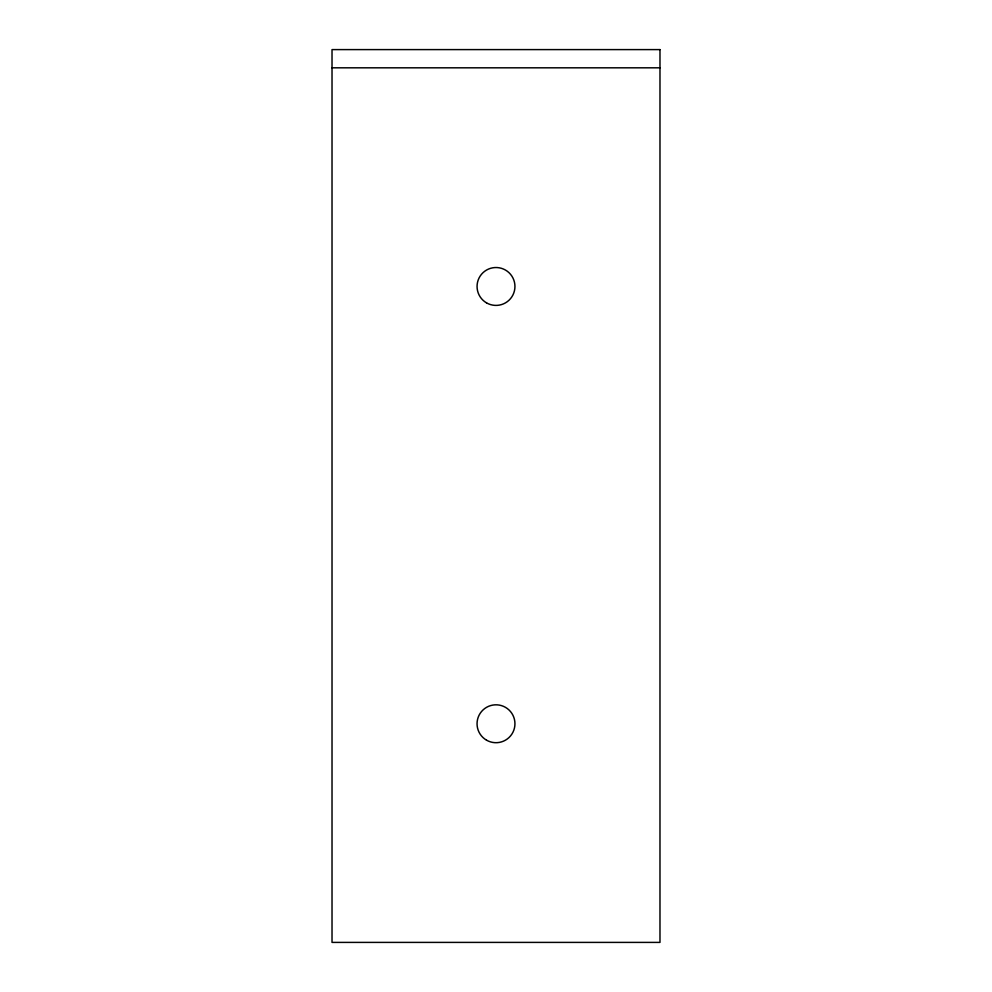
<?xml version="1.0" encoding="UTF-8"?>
<svg xmlns="http://www.w3.org/2000/svg" width="992" height="992" viewBox="0 0 992 992"><rect width="100%" height="100%" fill="white"/><g stroke="black" fill="none" stroke-linecap="round" stroke-linejoin="round"><path stroke-width="1.49" d="M332.022 67.816L659.978 67.816M659.978 49.6L332.022 49.6L332.022 942.4L659.978 942.4L659.978 49.6M486.526 302.87A18.947 18.947 0 0 0 514.947 286.465A18.947 18.947 0 0 0 486.526 270.06A18.947 18.947 0 0 0 486.526 302.87M486.526 740.168A18.947 18.947 0 0 0 514.947 723.751A18.947 18.947 0 0 0 486.526 707.346A18.947 18.947 0 0 0 486.526 740.168"/></g></svg>
